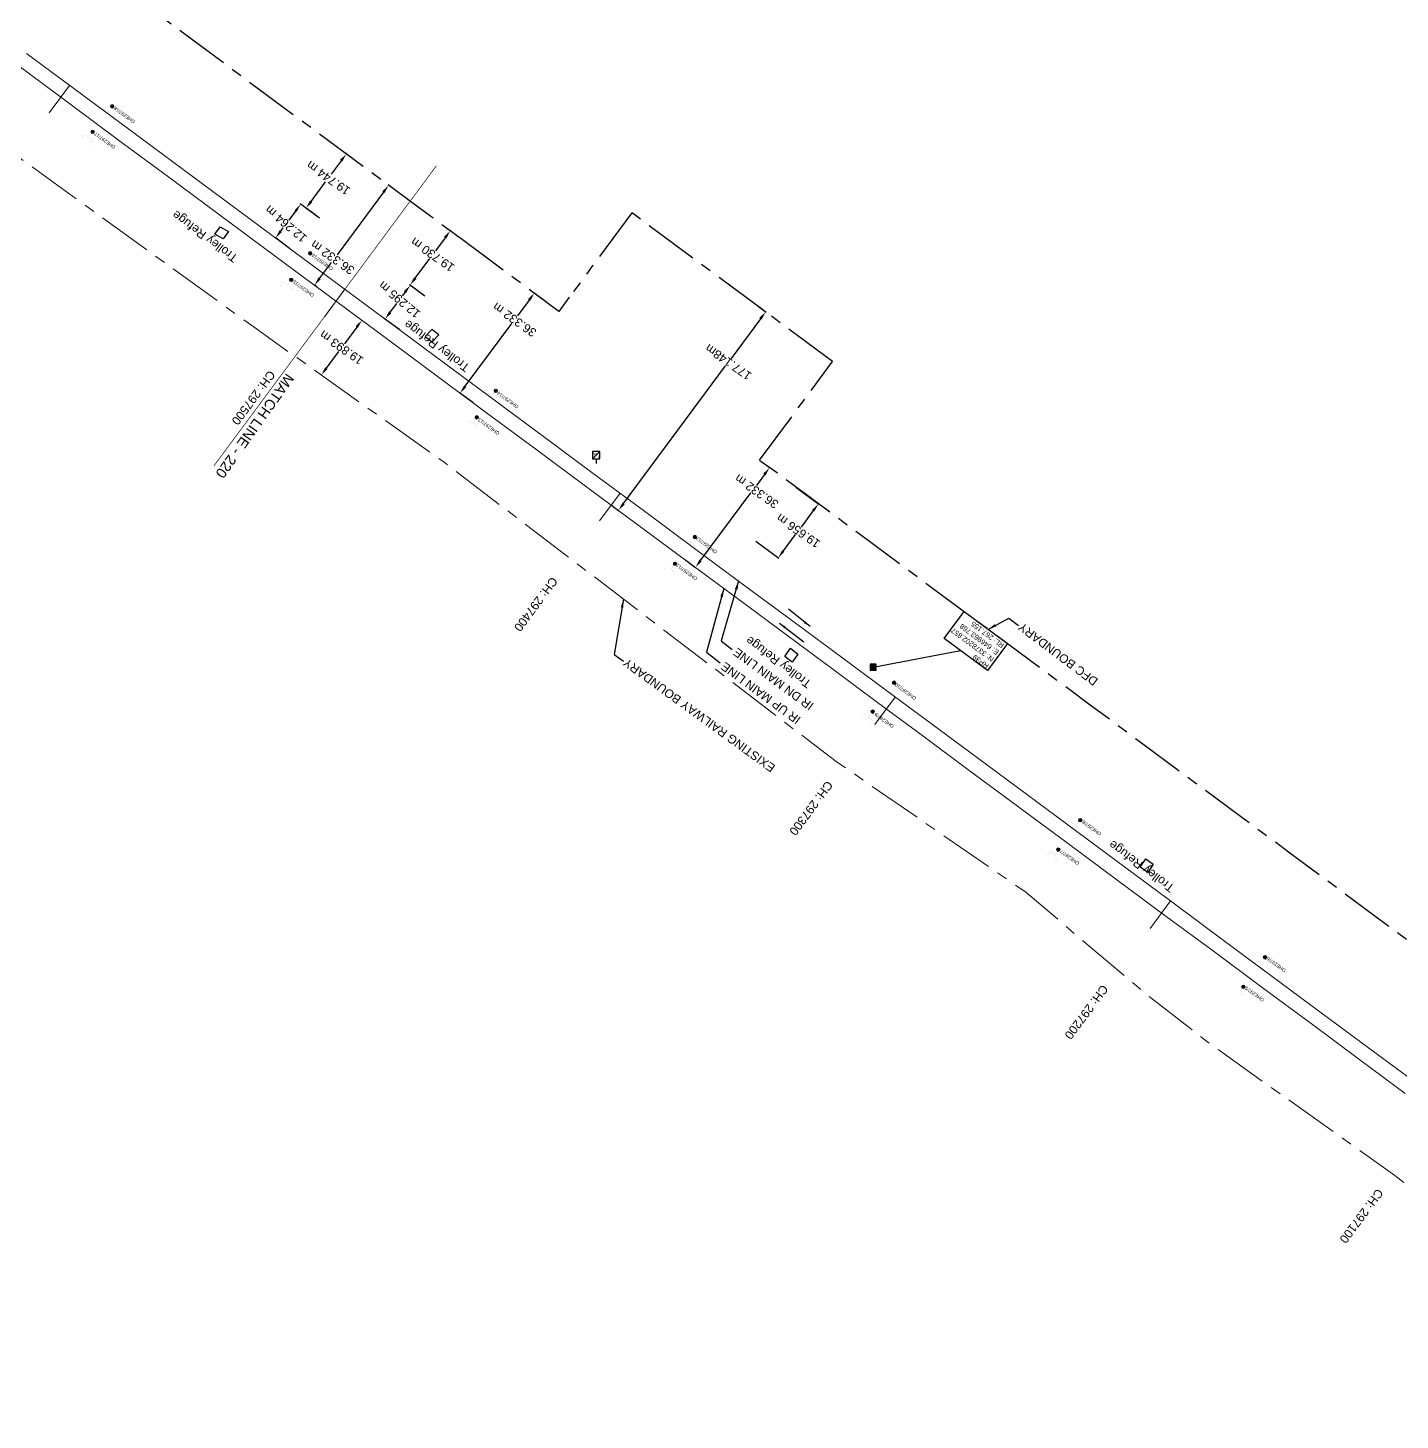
# Model space of a CAD drawing. Header units: metres. Extents: x 646303 to 662875, y 3366650 to 3378730.
# Drawn here: x 646717 to 647117.6, y 3377983 to 3378389.5 of the extents above; entities that cross this region are included whole.
import ezdxf
from ezdxf.enums import TextEntityAlignment as Align

# ---------------------------------------------------------------- set-up
doc = ezdxf.new("R2010")
doc.units = ezdxf.units.M
doc.header["$MEASUREMENT"] = 0
doc.header["$PDMODE"] = 3
doc.header["$PDSIZE"] = 0.5
doc.linetypes.add('CENTER', pattern=[50.8, 31.75, -6.35, 6.35, -6.35])
doc.linetypes.add('PHANTOM2', pattern=[1.25, 0.625, -0.125, 0.125, -0.125, 0.125, -0.125])
for name, color, linetype in [('Bench_Mark', 7, 'Continuous'), ('DFCC Boundary', 6, 'CENTER'), ('Dimension', 10, 'Continuous'), ('MATCH LINE', 7, 'Continuous'), ('Sign Board', 251, 'Continuous'), ('STYLEREMARK', 251, 'Continuous'), ('TOPO_TEXT', 251, 'Continuous'), ('TROLLEY_STAND', 7, 'Continuous')]:
    doc.layers.add(name, color=color, linetype=linetype)
for name, color, linetype, lineweight in [('BOUNDARY DIMENTION', 10, 'Continuous', 0), ('Existing Chainage', 7, 'Continuous', 0), ('Existing IR Track', 143, 'Continuous', 0), ('Existing Railway Boundary', 7, 'CENTER', 0), ('flow direction', 7, 'Continuous', 0), ('OHE MAST', 8, 'Continuous', 0), ('OHE MAST TEXT', 8, 'Continuous', 0)]:
    doc.layers.add(name, color=color, linetype=linetype, lineweight=lineweight)
doc.styles.add('CUT-FILL', font='cut-fill.shx', dxfattribs={"height": 2})
doc.styles.get("Standard").update_dxf_attribs({"font": 'arial.ttf'})
doc.styles.add('Style-Arial', font='arial.ttf')
doc.dimstyles.new('DIM', dxfattribs={"dimtxt": 2.5, "dimasz": 2.5, "dimexe": 0.18, "dimexo": 0.0625, "dimgap": 0.09, "dimtad": 0, "dimtih": 1, "dimtoh": 1, "dimdec": 3, "dimzin": 0, "dimdsep": 46, "dimtxsty": 'Standard', "dimcen": 0.09, "dimadec": 0, "dimazin": 0, "dimtfac": 1, "dimtdec": 3, "dimtofl": 0, "dimtmove": 0, "dimatfit": 3, "dimfxl": 1, "dimtolj": 1, "dimtzin": 0, "dimarcsym": 0})
doc.dimstyles.new('ISO-25', dxfattribs={"dimtxt": 2.5, "dimasz": 2.5, "dimexe": 1.25, "dimexo": 0.625, "dimtad": 1, "dimtxsty": 'Standard', "dimcen": 2.5, "dimadec": 0, "dimazin": 0, "dimtfac": 1, "dimtmove": 0, "dimatfit": 3, "dimfxl": 1, "dimarcsym": 0})

# ---------------------------------------------------------------- blocks, each defined once
blk = doc.blocks.new('WL')
for p, q in [((1.07, 3.42), (-1.06, 3.42)), ((-1.06, 3.42), (-1.06, 1.29)), ((-1.06, 1.29), (1.07, 1.29)), ((0, 1.29), (0, 0)), ((1.07, 1.29), (1.07, 3.42))]:
    blk.add_line(p, q)
blk.add_lwpolyline([(-1.06, 1.29), (1.07, 3.42)])
at = {"style": 'CUT-FILL'}
for s, p in [('W', (-0.84, 2.35)), ('L', (0.43, 1.56))]:
    blk.add_text(s, height=0.739, dxfattribs=at).set_placement(p)
blk = doc.blocks.new('OHE MAST')
h = blk.add_hatch(color=256)
edge = h.paths.add_edge_path()
edge.add_arc((0, 0), 0.514, 0, 360)
at = {"const_width": 0.01, "flags": 128}
for points in [[(1.5, 3.5), (1.5, 2), (-1.5, 2), (-1.5, 3.5)], [(0, 2), (0, 0)]]:
    blk.add_lwpolyline(points, dxfattribs=at)
blk.add_circle((0, 0), 0.514)
blk = doc.blocks.new('*D1648')
at = {"layer": 'Defpoints', "color": 0, "transparency": 16777216}
for p in [(646832.91, 3378311.13), (646821.26, 3378304.45), (646825.59, 3378301.25)]:
    blk.add_point(p, dxfattribs=at)
at = {"layer": 'Dimension', "color": 0, "lineweight": -2, "transparency": 16777216}
for p, q in [((646832.86, 3378311.16), (646828.44, 3378314.44)), ((646822.75, 3378306.46), (646824.66, 3378309.04)), ((646827.1, 3378312.32), (646826.29, 3378311.24)), ((646825.54, 3378301.29), (646821.12, 3378304.56))]:
    blk.add_line(p, q, dxfattribs=at)
at = {"layer": 'Dimension', "color": 0, "transparency": 16777216}
for points in [[(646826.76, 3378312.57), (646827.43, 3378312.07), (646828.58, 3378314.33)], [(646822.42, 3378306.71), (646823.09, 3378306.21), (646821.26, 3378304.45)]]:
    blk.add_solid(points, dxfattribs=at)
at = {"layer": 'Dimension', "color": 0, "lineweight": 0, "transparency": 16777216, "insert": (646825.48, 3378310.14), "char_height": 2.5, "attachment_point": 5, "rotation": 140}
blk.add_mtext('\\A1;12.295 m', dxfattribs=at)
blk = doc.blocks.new('*D1649')
at = {"layer": 'Defpoints', "color": 0, "transparency": 16777216}
for p in [(646800.76, 3378334.92), (646789.31, 3378328.14), (646793.45, 3378325.07)]:
    blk.add_point(p, dxfattribs=at)
at = {"layer": 'Dimension', "color": 0, "lineweight": -2, "transparency": 16777216}
for p, q in [((646800.71, 3378334.96), (646796.47, 3378338.1)), ((646795.12, 3378335.99), (646793.16, 3378333.34)), ((646790.8, 3378330.15), (646791.53, 3378331.14)), ((646793.4, 3378325.11), (646789.17, 3378328.25))]:
    blk.add_line(p, q, dxfattribs=at)
at = {"layer": 'Dimension', "color": 0, "transparency": 16777216}
for points in [[(646794.79, 3378336.23), (646795.46, 3378335.74), (646796.61, 3378337.99)], [(646790.46, 3378330.4), (646791.13, 3378329.9), (646789.31, 3378328.14)]]:
    blk.add_solid(points, dxfattribs=at)
at = {"layer": 'Dimension', "color": 0, "lineweight": 0, "transparency": 16777216, "insert": (646792.34, 3378332.24), "char_height": 2.5, "attachment_point": 5, "rotation": 140}
blk.add_mtext('\\A1;12.264 m', dxfattribs=at)
blk = doc.blocks.new('*D1464')
at = {"layer": 'Defpoints', "color": 0, "linetype": 'Continuous', "ltscale": 0.5, "transparency": 16777216}
for p in [(646822.29, 3378343.55), (646822.96, 3378343.05), (646801.34, 3378313.85)]:
    blk.add_point(p, dxfattribs=at)
at = {"layer": 'Defpoints', "color": 0, "linetype": 'ByBlock', "ltscale": 0.5, "transparency": 16777216}
for p in [(654002.9, 3372980.5), (653985.18, 3372960.98), (653986.45, 3372959.97)]:
    blk.add_point(p, dxfattribs=at)
at = {"layer": 'DFCC Boundary', "color": 0, "linetype": 'Continuous', "lineweight": -2, "ltscale": 0.5, "transparency": 16777216}
for p, q in [((646820.8, 3378341.54), (646807.23, 3378323.22)), ((646822.91, 3378343.08), (646822.15, 3378343.65)), ((646802.15, 3378316.36), (646805.6, 3378321.02)), ((646801.29, 3378313.89), (646800.52, 3378314.46))]:
    blk.add_line(p, q, dxfattribs=at)
at = {"layer": 'DFCC Boundary', "color": 0, "linetype": 'Continuous', "ltscale": 0.5, "transparency": 16777216}
for points in [[(646820.47, 3378341.78), (646821.14, 3378341.29), (646822.29, 3378343.55)], [(646801.82, 3378316.61), (646802.49, 3378316.11), (646800.66, 3378314.35)]]:
    blk.add_solid(points, dxfattribs=at)
at = {"layer": 'Existing Railway Boundary', "color": 0, "linetype": 'ByBlock', "lineweight": -2, "ltscale": 0.5, "transparency": 16777216}
for p, q in [((654000.07, 3372979.56), (653990.41, 3372967.51)), ((654002.85, 3372980.54), (654001.49, 3372981.63)), ((653986.74, 3372962.93), (653988.7, 3372965.37)), ((653986.4, 3372960), (653985.04, 3372961.09))]:
    blk.add_line(p, q, dxfattribs=at)
at = {"layer": 'Existing Railway Boundary', "color": 0, "linetype": 'ByBlock', "ltscale": 0.5, "transparency": 16777216}
for points in [[(653999.74, 3372979.82), (654000.39, 3372979.3), (654001.63, 3372981.51)], [(653986.42, 3372963.19), (653987.07, 3372962.67), (653985.18, 3372960.98)]]:
    blk.add_solid(points, dxfattribs=at)
at = {"layer": 'DFCC Boundary', "color": 0, "linetype": 'Continuous', "ltscale": 0.5, "transparency": 16777216, "insert": (646805.93, 3378322.46), "char_height": 2.5, "attachment_point": 5, "rotation": 145}
blk.add_mtext('\\A1;36.332 m', dxfattribs=at)
at = {"layer": 'Existing Railway Boundary', "color": 0, "linetype": 'ByBlock', "ltscale": 0.5, "transparency": 16777216, "insert": (653989.55, 3372966.44), "char_height": 2.5, "attachment_point": 5, "rotation": 145}
blk.add_mtext('\\A1;26.310 m', dxfattribs=at)
blk = doc.blocks.new('*D1465')
at = {"layer": 'Defpoints', "color": 0, "linetype": 'Continuous', "ltscale": 0.5, "transparency": 16777216}
for p in [(646559.11, 3378538.64), (646562.41, 3378536.19), (646540.78, 3378507)]:
    blk.add_point(p, dxfattribs=at)
at = {"layer": 'Defpoints', "color": 0, "linetype": 'ByBlock', "ltscale": 0.5, "transparency": 16777216}
for p in [(653699.7, 3373214.41), (653683.39, 3373195.06), (653684.37, 3373194.32)]:
    blk.add_point(p, dxfattribs=at)
at = {"layer": 'DFCC Boundary', "color": 0, "linetype": 'Continuous', "lineweight": -2, "ltscale": 0.5, "transparency": 16777216}
for p, q in [((646557.62, 3378536.63), (646556.71, 3378535.41)), ((646562.36, 3378536.23), (646558.96, 3378538.75)), ((646538.97, 3378511.46), (646555.08, 3378533.21)), ((646540.73, 3378507.04), (646537.33, 3378509.56))]:
    blk.add_line(p, q, dxfattribs=at)
at = {"layer": 'DFCC Boundary', "color": 0, "linetype": 'Continuous', "ltscale": 0.5, "transparency": 16777216}
for points in [[(646557.28, 3378536.88), (646557.95, 3378536.38), (646559.11, 3378538.64)], [(646538.63, 3378511.7), (646539.3, 3378511.21), (646537.48, 3378509.45)]]:
    blk.add_solid(points, dxfattribs=at)
at = {"layer": 'Existing Railway Boundary', "color": 0, "linetype": 'ByBlock', "lineweight": -2, "ltscale": 0.5, "transparency": 16777216}
for p, q in [((653699.65, 3373214.45), (653698.58, 3373215.26)), ((653697.21, 3373213.16), (653684.91, 3373197.05)), ((653684.32, 3373194.36), (653683.25, 3373195.17))]:
    blk.add_line(p, q, dxfattribs=at)
at = {"layer": 'Existing Railway Boundary', "color": 0, "linetype": 'ByBlock', "ltscale": 0.5, "transparency": 16777216}
for points in [[(653696.88, 3373213.42), (653697.54, 3373212.91), (653698.73, 3373215.15)], [(653684.58, 3373197.3), (653685.24, 3373196.8), (653683.39, 3373195.06)]]:
    blk.add_solid(points, dxfattribs=at)
at = {"layer": 'DFCC Boundary', "color": 0, "linetype": 'Continuous', "ltscale": 0.5, "transparency": 16777216, "insert": (646555.9, 3378534.31), "char_height": 2.5, "attachment_point": 5, "rotation": 145}
blk.add_mtext('\\A1;36.332 m', dxfattribs=at)
at = {"layer": 'Existing Railway Boundary', "color": 0, "linetype": 'ByBlock', "ltscale": 0.5, "transparency": 16777216, "insert": (653690.13, 3373208.45), "char_height": 2.5, "attachment_point": 5, "rotation": 145}
blk.add_mtext('\\A1;25.271 m', dxfattribs=at)
blk = doc.blocks.new('*D1484')
at = {"layer": 'Defpoints', "color": 0, "linetype": 'ByBlock', "ltscale": 0.5, "transparency": 16777216}
for p in [(646814.48, 3378304.12), (646814.48, 3378304.12), (646802.63, 3378288.14)]:
    blk.add_point(p, dxfattribs=at)
at = {"layer": 'Existing Railway Boundary', "color": 0, "linetype": 'ByBlock', "lineweight": -2, "ltscale": 0.5, "transparency": 16777216}
for p, q in [((646814.42, 3378304.16), (646814.33, 3378304.23)), ((646812.99, 3378302.11), (646809.37, 3378297.23)), ((646804.12, 3378290.14), (646807.74, 3378295.03)), ((646802.58, 3378288.17), (646802.49, 3378288.24))]:
    blk.add_line(p, q, dxfattribs=at)
at = {"layer": 'Existing Railway Boundary', "color": 0, "linetype": 'ByBlock', "ltscale": 0.5, "transparency": 16777216}
for points in [[(646812.65, 3378302.36), (646813.32, 3378301.86), (646814.48, 3378304.12)], [(646803.79, 3378290.39), (646804.46, 3378289.9), (646802.63, 3378288.14)]]:
    blk.add_solid(points, dxfattribs=at)
at = {"layer": 'Existing Railway Boundary', "color": 0, "linetype": 'ByBlock', "ltscale": 0.5, "transparency": 16777216, "insert": (646808.55, 3378296.13), "char_height": 2.5, "attachment_point": 5, "rotation": 145}
blk.add_mtext('\\A1;19.893 m', dxfattribs=at)
blk = doc.blocks.new('*D1864')
at = {"layer": 'BOUNDARY DIMENTION', "color": 0, "lineweight": -2, "transparency": 16777216}
for p, q in [((646842.93, 3378328.26), (646840.14, 3378330.32)), ((646838.79, 3378328.21), (646835.95, 3378324.37)), ((646830.03, 3378316.37), (646834.33, 3378322.18)), ((646831.18, 3378312.4), (646828.39, 3378314.47))]:
    blk.add_line(p, q, dxfattribs=at)
at = {"layer": 'BOUNDARY DIMENTION', "color": 0, "transparency": 16777216}
for points in [[(646838.46, 3378328.46), (646839.13, 3378327.96), (646840.28, 3378330.22)], [(646829.69, 3378316.62), (646830.36, 3378316.12), (646828.54, 3378314.36)]]:
    blk.add_solid(points, dxfattribs=at)
at = {"layer": 'Defpoints', "color": 0, "transparency": 16777216}
for p in [(646840.28, 3378330.22), (646842.98, 3378328.22), (646831.23, 3378312.37)]:
    blk.add_point(p, dxfattribs=at)
at = {"layer": 'BOUNDARY DIMENTION', "color": 0, "transparency": 16777216, "insert": (646835.14, 3378323.27), "char_height": 2.5, "attachment_point": 5, "rotation": 145}
blk.add_mtext('\\A1;19.730 m', dxfattribs=at)
blk = doc.blocks.new('*D1865')
at = {"layer": 'BOUNDARY DIMENTION', "color": 0, "lineweight": -2, "transparency": 16777216}
for p, q in [((646808.44, 3378350.69), (646805.53, 3378346.76)), ((646813.83, 3378349.81), (646809.79, 3378352.81)), ((646799.67, 3378338.84), (646803.91, 3378344.56)), ((646802.08, 3378333.94), (646798.03, 3378336.94))]:
    blk.add_line(p, q, dxfattribs=at)
at = {"layer": 'BOUNDARY DIMENTION', "color": 0, "transparency": 16777216}
for points in [[(646808.11, 3378350.94), (646808.78, 3378350.44), (646809.93, 3378352.7)], [(646799.33, 3378339.09), (646800, 3378338.59), (646798.18, 3378336.83)]]:
    blk.add_solid(points, dxfattribs=at)
at = {"layer": 'Defpoints', "color": 0, "transparency": 16777216}
for p in [(646809.93, 3378352.7), (646813.88, 3378349.77), (646802.13, 3378333.91)]:
    blk.add_point(p, dxfattribs=at)
at = {"layer": 'BOUNDARY DIMENTION', "color": 0, "transparency": 16777216, "insert": (646804.72, 3378345.66), "char_height": 2.5, "attachment_point": 5, "rotation": 145}
blk.add_mtext('\\A1;19.744 m', dxfattribs=at)
blk = doc.blocks.new('*D1851')
at = {"layer": 'Defpoints', "color": 0, "linetype": 'Continuous', "ltscale": 0.5, "transparency": 16777216}
for p in [(646930.66, 3378263.26), (646933.55, 3378261.12), (646909, 3378234.09)]:
    blk.add_point(p, dxfattribs=at)
at = {"layer": 'DFCC Boundary', "color": 0, "linetype": 'Continuous', "lineweight": -2, "ltscale": 0.5, "transparency": 16777216}
for p, q in [((646930.71, 3378263.22), (646933.69, 3378261.01)), ((646932.06, 3378259.11), (646929.67, 3378255.89)), ((646913.37, 3378233.96), (646928.04, 3378253.7)), ((646909.05, 3378234.06), (646912.02, 3378231.84))]:
    blk.add_line(p, q, dxfattribs=at)
at = {"layer": 'DFCC Boundary', "color": 0, "linetype": 'Continuous', "ltscale": 0.5, "transparency": 16777216}
for points in [[(646931.72, 3378259.36), (646932.39, 3378258.86), (646933.55, 3378261.12)], [(646913.04, 3378234.21), (646913.71, 3378233.71), (646911.88, 3378231.95)]]:
    blk.add_solid(points, dxfattribs=at)
at = {"layer": 'DFCC Boundary', "color": 0, "linetype": 'Continuous', "ltscale": 0.5, "transparency": 16777216, "insert": (646929.75, 3378254.17), "char_height": 2.5, "attachment_point": 5, "rotation": 145}
blk.add_mtext('\\A1;36.332 m', dxfattribs=at)
blk = doc.blocks.new('*D1817')
at = {"layer": 'Defpoints', "color": 0, "linetype": 'Continuous', "ltscale": 0.5, "transparency": 16777216}
for p in [(646930.24, 3378308.14), (646932.36, 3378306.57), (646887.3, 3378250.17)]:
    blk.add_point(p, dxfattribs=at)
at = {"layer": 'DFCC Boundary', "color": 0, "linetype": 'Continuous', "lineweight": -2, "ltscale": 0.5, "transparency": 16777216}
for p, q in [((646930.87, 3378304.56), (646922.31, 3378293)), ((646930.29, 3378308.1), (646932.5, 3378306.46)), ((646890.9, 3378250.61), (646920.68, 3378290.8)), ((646887.35, 3378250.13), (646889.56, 3378248.49))]:
    blk.add_line(p, q, dxfattribs=at)
at = {"layer": 'DFCC Boundary', "color": 0, "linetype": 'Continuous', "ltscale": 0.5, "transparency": 16777216}
for points in [[(646930.53, 3378304.81), (646931.2, 3378304.31), (646932.36, 3378306.57)], [(646890.57, 3378250.86), (646891.24, 3378250.36), (646889.41, 3378248.6)]]:
    blk.add_solid(points, dxfattribs=at)
at = {"layer": 'DFCC Boundary', "color": 0, "linetype": 'Continuous', "ltscale": 0.5, "transparency": 16777216, "insert": (646921.49, 3378291.9), "char_height": 2.5, "attachment_point": 5, "rotation": 145}
blk.add_mtext('\\A1;177.148m', dxfattribs=at)
blk = doc.blocks.new('*D1802')
at = {"layer": 'BOUNDARY DIMENTION', "color": 0, "lineweight": -2, "transparency": 16777216}
for p, q in [((646941.24, 3378255.4), (646947.93, 3378250.43)), ((646946.29, 3378248.53), (646942.74, 3378243.75)), ((646929.52, 3378239.62), (646936.21, 3378234.65)), ((646937.55, 3378236.77), (646941.11, 3378241.55))]:
    blk.add_line(p, q, dxfattribs=at)
at = {"layer": 'BOUNDARY DIMENTION', "color": 0, "transparency": 16777216}
for points in [[(646945.96, 3378248.78), (646946.63, 3378248.28), (646947.79, 3378250.54)], [(646937.22, 3378237.01), (646937.89, 3378236.52), (646936.06, 3378234.76)]]:
    blk.add_solid(points, dxfattribs=at)
at = {"layer": 'Defpoints', "color": 0, "transparency": 16777216}
for p in [(646941.19, 3378255.44), (646947.79, 3378250.54), (646929.47, 3378239.66)]:
    blk.add_point(p, dxfattribs=at)
at = {"layer": 'BOUNDARY DIMENTION', "color": 0, "transparency": 16777216, "insert": (646941.92, 3378242.65), "char_height": 2.5, "attachment_point": 5, "rotation": 145}
blk.add_mtext('\\A1;19.656 m', dxfattribs=at)
blk = doc.blocks.new('*D1803')
at = {"layer": 'Defpoints', "color": 0, "linetype": 'Continuous', "ltscale": 0.5, "transparency": 16777216}
for p in [(646868.57, 3378309.24), (646843.17, 3378282.84), (646846.93, 3378280.06)]:
    blk.add_point(p, dxfattribs=at)
at = {"layer": 'DFCC Boundary', "color": 0, "linetype": 'Continuous', "lineweight": -2, "ltscale": 0.5, "transparency": 16777216}
for p, q in [((646863.33, 3378310.02), (646859.88, 3378305.37)), ((646868.52, 3378309.28), (646864.67, 3378312.13)), ((646844.66, 3378284.85), (646858.25, 3378303.18)), ((646846.88, 3378280.09), (646843.03, 3378282.95))]:
    blk.add_line(p, q, dxfattribs=at)
at = {"layer": 'DFCC Boundary', "color": 0, "linetype": 'Continuous', "ltscale": 0.5, "transparency": 16777216}
for points in [[(646862.99, 3378310.27), (646863.66, 3378309.77), (646864.82, 3378312.03)], [(646844.33, 3378285.1), (646845, 3378284.6), (646843.17, 3378282.84)]]:
    blk.add_solid(points, dxfattribs=at)
at = {"layer": 'DFCC Boundary', "color": 0, "linetype": 'Continuous', "ltscale": 0.5, "transparency": 16777216, "insert": (646859.07, 3378304.28), "char_height": 2.5, "attachment_point": 5, "rotation": 145}
blk.add_mtext('\\A1;36.332 m', dxfattribs=at)
blk = doc.blocks.new('*D1828')
at = {"layer": 'Defpoints', "color": 0, "linetype": 'Continuous', "ltscale": 0.5, "transparency": 16777216}
for p in [(646822.29, 3378343.55), (646822.96, 3378343.05), (646801.34, 3378313.85)]:
    blk.add_point(p, dxfattribs=at)
at = {"layer": 'DFCC Boundary', "color": 0, "linetype": 'Continuous', "lineweight": -2, "ltscale": 0.5, "transparency": 16777216}
for p, q in [((646820.8, 3378341.54), (646807.23, 3378323.22)), ((646822.91, 3378343.08), (646822.15, 3378343.65)), ((646802.15, 3378316.36), (646805.6, 3378321.02)), ((646801.29, 3378313.89), (646800.52, 3378314.46))]:
    blk.add_line(p, q, dxfattribs=at)
at = {"layer": 'DFCC Boundary', "color": 0, "linetype": 'Continuous', "ltscale": 0.5, "transparency": 16777216}
for points in [[(646820.47, 3378341.78), (646821.14, 3378341.29), (646822.29, 3378343.55)], [(646801.82, 3378316.61), (646802.49, 3378316.11), (646800.66, 3378314.35)]]:
    blk.add_solid(points, dxfattribs=at)
at = {"layer": 'DFCC Boundary', "color": 0, "linetype": 'Continuous', "ltscale": 0.5, "transparency": 16777216, "insert": (646805.93, 3378322.46), "char_height": 2.5, "attachment_point": 5, "rotation": 145}
blk.add_mtext('\\A1;36.332 m', dxfattribs=at)
blk = doc.blocks.new('BM')
blk.add_hatch(color=256).paths.add_polyline_path([(-0.88, 0.88), (-0.88, -0.88), (0.88, -0.88), (0.88, 0.88)])
for p, q in [((0.88, 0.88), (-0.88, 0.88)), ((-0.88, 0.88), (-0.88, -0.88)), ((0.88, -0.88), (0.88, 0.88)), ((-0.88, -0.88), (0.88, -0.88))]:
    blk.add_line(p, q)

msp = doc.modelspace()

# ---------------------------------------------------------------- linework, layer by layer
at = {"layer": 'DFCC Boundary', "ltscale": 0.5, "flags": 128}
for points in [[(646875.0411, 3378310.8453), (646871.9768, 3378306.7154), (646857.6906, 3378317.3097), (646842.4987, 3378328.5757), (646829.4744, 3378338.2236), (646816.447, 3378347.8736), (646797.8966, 3378361.6071), (646779.3579, 3378375.3319), (646765.0848, 3378385.9165), (646750.8259, 3378396.4907), (646735.6386, 3378407.7528), (646720.4337, 3378419.0279), (646705.3956, 3378430.1759), (646690.3891, 3378441.3004), (646677.5588, 3378450.8237), (646664.7425, 3378460.3366), (646650.3835, 3378470.9768), (646636.0449, 3378481.6019), (646621.0765, 3378492.7216), (646606.0338, 3378503.8964), (646591.9859, 3378514.2924), (646577.9723, 3378524.663), (646563.4167, 3378535.4471), (646540.1992, 3378552.6504), (646534.0848, 3378557.1787), (646519.3577, 3378568.0855), (646501.5255, 3378581.3187), (646490.5078, 3378589.4949), (646474.8972, 3378601.0544), (646466.138, 3378607.5344), (646427.4315, 3378637.1201)], [(646893.3147, 3378335.473), (646876.296, 3378312.5365)], [(646951.9475, 3378292.0562), (646937.2728, 3378302.9274), (646922.2372, 3378314.066), (646908.1177, 3378324.5159), (646894.2517, 3378334.7782), (646893.3147, 3378335.473)], [(655695.597, 3371812.1897), (655640.8822, 3371912.823), (655580.0449, 3371996.7158), (655509.7792, 3372062.0857), (655426.9534, 3372113.9756), (655342.6069, 3372167.9462), (655257.8854, 3372221.2222), (655173.2688, 3372275.363), (655087.3459, 3372327.2788), (655002.8598, 3372380.6107), (654914.5097, 3372429.9473), (654741.1355, 3372529.4419), (654650.033, 3372576.4159), (654568.6995, 3372626.155), (654571.9877, 3372630.6369), (654391.4686, 3372756.327), (654377.1337, 3372736.8494), (654004.4289, 3373016.6995), (654007.7887, 3373020.6424), (653690.5739, 3373253.6486), (653690.5425, 3373253.6059), (653433.8132, 3373453.1485), (653440.7668, 3373462.5592), (653208.8394, 3373636.5534), (653216.1698, 3373646.5105), (653142.1983, 3373700.8896), (653053.6963, 3373771.1122), (652994.4341, 3373810.5255), (652929.3691, 3373859.5713), (652860.9168, 3373902.1103), (652749.6028, 3373984.4705), (652631.2396, 3374070.7175), (652636.2281, 3374078.1704), (652537.912, 3374145.7283), (652392.904, 3374241.2711), (652388.7719, 3374235.6812), (652308.569, 3374304.8076), (652315.9256, 3374314.7669), (652103.9815, 3374448.7876), (652083.1937, 3374464.1943), (652072.7494, 3374471.9329), (652052.3219, 3374487.0684), (652038.1897, 3374497.5387), (652024.0173, 3374508.0388), (652009.8347, 3374518.5254), (651995.6683, 3374529), (651981.7515, 3374539.2836), (651967.8828, 3374549.5317), (651954.6903, 3374559.2866), (651941.4997, 3374569.04), (651923.9377, 3374582.0168), (651906.3215, 3374595.0337), (651892.0868, 3374605.5547), (651877.7985, 3374616.1153), (651861.6288, 3374628.0564), (651845.5071, 3374639.9619), (651829.5757, 3374651.7544), (651824.7911, 3374655.296), (651813.6747, 3374663.5244), (651797.4592, 3374675.4968), (651792.6217, 3374679.0685), (651809.3453, 3374701.6999), (651798.0335, 3374710.0518), (651782.3495, 3374721.6444), (651766.6655, 3374733.2369), (651750.5163, 3374745.1875), (651734.3118, 3374757.179), (651717.3274, 3374769.6994), (651700.4625, 3374782.1317), (651684.6001, 3374793.8578), (651668.5938, 3374805.6902), (651652.6806, 3374817.4203), (651636.8173, 3374829.1137), (651620.9269, 3374840.8662), (651604.9647, 3374852.6718), (651588.7459, 3374864.6312), (651572.5882, 3374876.5455), (651556.6943, 3374888.2868), (651540.8409, 3374899.9983), (651524.5553, 3374912.0488), (651508.2568, 3374924.109), (651492.7938, 3374935.5157), (651477.3997, 3374946.8715), (651461.3291, 3374958.7436), (651445.2311, 3374970.6359), (651429.3555, 3374982.3615), (651413.4375, 3374994.1184), (651396.6322, 3375006.522), (651379.7761, 3375018.963), (651363.6644, 3375030.8565), (651352.7728, 3375038.8965), (651331.6522, 3375054.4784), (651315.7738, 3375066.1947), (651299.7306, 3375078.0412), (651283.6239, 3375089.9346), (651273.9044, 3375097.1057), (651264.2377, 3375104.2378), (651243.4187, 3375119.6324), (651222.5077, 3375135.095), (651201.5462, 3375150.5784), (651180.4926, 3375166.1298), (651161.7365, 3375179.9701), (651143.0969, 3375193.7244), (651126.6442, 3375205.9373), (651110.0563, 3375218.2505), (651088.7204, 3375233.9244), (651067.5473, 3375249.4788), (651049.4448, 3375262.8672), (651031.0656, 3375276.4601), (651013.3004, 3375289.5618), (650995.6557, 3375302.5748), (650975.556, 3375317.4171), (650955.4878, 3375332.2363), (650948.8014, 3375337.1771), (650951.4372, 3375340.7501), (650937.0874, 3375351.3535), (650916.0918, 3375366.8677), (650897.9224, 3375380.2929), (650879.805, 3375393.6796), (650866.8386, 3375403.2309), (650853.9116, 3375412.7532), (650835.5886, 3375426.289), (650817.2946, 3375439.8035), (650797.968, 3375454.1206), (650778.7222, 3375468.3781), (650760.7655, 3375481.6337), (650742.8011, 3375494.8949), (650723.0807, 3375509.4255), (650703.3693, 3375523.9495), (650688.6613, 3375534.8372), (650673.8463, 3375545.804), (650653.7938, 3375560.6295), (650633.6894, 3375575.4932), (650612.6421, 3375591.0542), (650592.0153, 3375606.3042), (650570.0328, 3375622.5591), (650548.5001, 3375638.4814), (650530.5234, 3375651.793), (650512.3606, 3375665.2423), (650494.7465, 3375678.2665), (650476.9008, 3375691.462), (650459.2976, 3375704.4721), (650441.3132, 3375717.7633), (650427.1261, 3375728.1319), (650413.8099, 3375737.864), (650402.677, 3375746.2697), (650389.8486, 3375755.6668), (650377.7322, 3375764.5425), (650360.7275, 3375777.1141), (650343.7744, 3375789.6482), (650325.0342, 3375803.5254), (650306.3109, 3375817.39), (650287.6225, 3375831.2124), (650268.717, 3375845.1957), (650250.337, 3375858.8009), (650231.8256, 3375872.5033), (650215.4559, 3375884.6355), (650199.261, 3375896.6381), (650189.9351, 3375903.5429), (650184.6476, 3375907.4517), (650170.3331, 3375918.0338), (650153.2211, 3375930.7288), (650135.9365, 3375943.5518), (650119.2313, 3375955.9159), (650102.3769, 3375968.3905), (650085.2738, 3375981.0461), (650068.2078, 3375993.6742), (650052.7787, 3376005.1011), (650037.4384, 3376016.4621), (650022.1728, 3376027.766), (650006.9632, 3376039.0283), (649974.7512, 3376062.8762), (649961.4537, 3376072.7117), (649948.2091, 3376082.508), (649944.476, 3376085.2722), (649918.728, 3376050.5341), (649909.4316, 3376057.4177), (649896.4092, 3376067.0604), (649893.7832, 3376069.0128), (649891.1645, 3376070.9437), (649888.4639, 3376072.9569), (649875.744, 3376082.3694), (649867.5551, 3376088.4016), (649853.4118, 3376098.8745), (649839.2513, 3376109.3603), (649829.0749, 3376116.9005), (649827.2194, 3376118.2675), (649818.0867, 3376125.0366), (649808.8566, 3376131.8779), (649793.2502, 3376143.4201), (649777.6288, 3376154.9733), (649763.6321, 3376165.3144), (649749.5741, 3376175.7007), (649733.9228, 3376187.2754), (649718.3343, 3376198.8036), (649705.3241, 3376208.4391), (649692.3703, 3376218.0327), (649678.0208, 3376228.6769), (649663.5747, 3376239.3366), (649646.4625, 3376252.0623), (649634.6272, 3376260.744), (649624.9192, 3376267.9946), (649615.0208, 3376275.3876), (649599.9831, 3376286.4834), (649588.9857, 3376294.598), (649590.032, 3376296.0132), (649586.1685, 3376298.8639), (649569.3593, 3376311.3207), (649552.641, 3376323.7102), (649537.2353, 3376335.0739), (649521.9792, 3376346.327), (649506.2408, 3376358.0035), (649490.3575, 3376369.7875), (649475.7578, 3376380.5673), (649461.1933, 3376391.3211), (649445.4753, 3376402.9572), (649429.8494, 3376414.5253), (649414.4906, 3376425.9209), (649378.3483, 3376452.6365), (649368.4603, 3376459.9984), (649352.6509, 3376471.6682), (649336.6992, 3376483.4434), (649322.3941, 3376494.1037), (649307.6557, 3376505.0862), (649290.8736, 3376517.4208), (649273.972, 3376529.8435), (649258.1992, 3376541.4854), (649242.2966, 3376553.2232), (649226.5432, 3376564.8634), (649210.8826, 3376576.435), (649195.2207, 3376588.0769), (649179.5326, 3376599.7383), (649164.9134, 3376610.5118), (649150.5177, 3376621.1205), (649135.415, 3376632.3287), (649120.2337, 3376643.5954), (649107.8929, 3376652.6743), (649095.5927, 3376661.7234), (649079.5687, 3376673.5769), (649063.4846, 3376685.4748), (649046.5651, 3376697.9756), (649029.6506, 3376710.4727), (649013.3465, 3376722.5351), (648996.9805, 3376734.6431), (648980.3936, 3376746.8979), (648963.6626, 3376759.259), (648946.7453, 3376771.7643), (648929.6945, 3376784.3682), (648913.5118, 3376796.3614), (648897.2206, 3376808.435), (648876.2496, 3376823.9678), (648855.1325, 3376839.6089), (648839.3985, 3376851.2044), (648823.6596, 3376862.8037), (648806.187, 3376875.7235), (648788.7814, 3376888.5937), (648772.4766, 3376900.6763), (648756.1277, 3376912.7915), (648748.6058, 3376918.3049), (648733.321, 3376929.6306), (648718.1841, 3376940.8501), (648694.1574, 3376958.9078), (648686.9154, 3376964.1595), (648685.9321, 3376964.8321), (648667.95, 3376978.2197), (648649.3198, 3376992.1471), (648633.5557, 3377003.8368), (648617.684, 3377015.6038), (648613.3865, 3377018.7718), (648613.1308, 3377018.4261), (648605.39, 3377024.1325), (648593.439, 3377032.9404), (648576.5994, 3377045.3816), (648559.8787, 3377057.7351), (648542.9247, 3377070.3132), (648525.9483, 3377082.908), (648511.3109, 3377093.7409), (648496.5572, 3377104.6599), (648477.562, 3377118.7172), (648458.5464, 3377132.7896), (648451.3349, 3377138.2101), (648435.5918, 3377149.862), (648422.1096, 3377159.9046), (648408.3664, 3377170.0637), (648394.6863, 3377180.1761), (648381.6588, 3377189.818), (648368.6059, 3377199.4787), (648354.1188, 3377210.196), (648339.6473, 3377220.9017), (648325.8166, 3377231.1386), (648311.9735, 3377241.3853), (648297.2469, 3377252.2824), (648283.6168, 3377262.3688), (648282.6002, 3377260.9951), (648281.5015, 3377261.8082), (648268.446, 3377271.4578), (648255.3849, 3377281.1115), (648243.3023, 3377290.0413), (648231.5826, 3377298.7116), (648230.1246, 3377299.843), (648216.137, 3377310.1827), (648202.3989, 3377320.3379), (648187.9045, 3377331.0225), (648173.4524, 3377341.7035), (648159.964, 3377351.7009), (648146.3755, 3377361.7726), (648132.3698, 3377372.1252), (648118.3132, 3377382.5155), (648104.5683, 3377392.6752), (648090.8453, 3377402.8186), (648079.0331, 3377411.5788), (648067.1746, 3377420.3734), (648052.1864, 3377431.461), (648037.1291, 3377442.5999), (648023.4384, 3377452.7367), (648009.6421, 3377462.9518), (647998.5681, 3377471.1475), (647977.6651, 3377486.6371), (647970.8013, 3377491.7424), (647954.3046, 3377504.0127), (647940.5645, 3377514.1537), (647927.1436, 3377524.0583), (647912.5029, 3377534.9198), (647897.7662, 3377545.8524), (647883.3488, 3377556.5286), (647868.9785, 3377567.1699), (647855.3948, 3377577.2425), (647841.7032, 3377587.3948), (647828.8284, 3377596.8277), (647815.9828, 3377606.2395), (647798.869, 3377618.9232), (647787.996, 3377626.9816), (647769.1212, 3377640.9619), (647756.6675, 3377650.183), (647742.624, 3377660.5991), (647728.5049, 3377671.0713), (647713.635, 3377682.0926), (647698.699, 3377693.1628), (647681.9918, 3377705.517), (647665.4025, 3377717.7839), (647652.0515, 3377727.6811), (647638.8028, 3377737.5025), (647625.2604, 3377747.546), (647611.724, 3377757.585), (647601.846, 3377764.9047), (647586.5632, 3377776.2354), (647574.9107, 3377784.8659), (647552.1318, 3377801.7377), (647544.5766, 3377807.3492), (647531.2096, 3377817.2774), (647518.7824, 3377826.4783), (647506.3678, 3377835.6698), (647493.0662, 3377845.5438), (647479.7149, 3377855.4547), (647466.3541, 3377865.3556), (647452.9886, 3377875.26), (647440.1702, 3377884.755), (647427.3392, 3377894.2595), (647421.9004, 3377898.2902), (647422.4016, 3377898.9655), (647413.1507, 3377905.8213), (647398.5546, 3377916.6386), (647385.2867, 3377926.4568), (647372.1159, 3377936.2032), (647357.4127, 3377947.1112), (647351.2811, 3377951.6601), (647330.0092, 3377967.4105), (647317.4471, 3377976.6964), (647304.414, 3377986.3606), (647291.335, 3377996.0589), (647278.7541, 3378005.3917), (647266.0777, 3378014.7954), (647252.9457, 3378024.4462), (647239.9839, 3378033.9719), (647225.7512, 3378044.5255), (647211.5179, 3378055.0796), (647196.511, 3378066.208), (647181.4966, 3378077.3419), (647167.7872, 3378087.5064), (647154.0498, 3378097.6917), (647140.7668, 3378107.5414), (647127.4862, 3378117.3893), (647113.2521, 3378127.9375), (647099.0375, 3378138.4713), (647085.0268, 3378148.8592), (647070.9977, 3378159.2608), (647056.5444, 3378169.9697), (647042.0873, 3378180.6814), (647027.5624, 3378191.4464), (647013.0728, 3378202.1851), (646999.864, 3378211.9684), (646986.6741, 3378221.7376), (646973.6148, 3378231.4185), (646960.4875, 3378241.1499), (646945.7953, 3378252.0414), (646931.0256, 3378262.9902), (646930.6274, 3378263.2852), (646951.9475, 3378292.0562)]]:
    msp.add_lwpolyline(points, dxfattribs=at)
at = {"layer": 'Existing Chainage', "color": 0, "linetype": 'Continuous', "lineweight": 13, "flags": 128}
for points in [[(646723.205, 3378364.6543), (646729.1634, 3378372.6853)], [(646803.5629, 3378305.129), (646809.5187, 3378313.162)], [(646883.9078, 3378245.5979), (646889.8665, 3378253.6286)], [(646964.2669, 3378186.0692), (646970.2206, 3378194.1037)], [(647044.626, 3378126.5433), (647050.576, 3378134.5805)]]:
    msp.add_lwpolyline(points, dxfattribs=at)
at = {"layer": 'Existing IR Track', "flags": 128}
for points in [[(646716.5698, 3378382.0288), (646732.6167, 3378370.1232), (646746.022, 3378360.2021), (646759.6489, 3378350.1171), (646778.8624, 3378335.8816), (646797.3931, 3378322.1521), (646810.4216, 3378312.4925), (646823.5015, 3378302.7949), (646838.6226, 3378291.588), (646853.9431, 3378280.2334), (646867.8791, 3378269.9179), (646882.0615, 3378259.4199), (646896.9599, 3378248.3654), (646912.4116, 3378236.9089), (646926.7275, 3378226.309), (646941.4047, 3378215.4416), (646954.5587, 3378205.7019), (646967.3306, 3378196.2452), (646980.8226, 3378186.2473), (646994.2121, 3378176.3254), (647008.5112, 3378165.7307), (647023.2377, 3378154.8193), (647037.503, 3378144.2586), (647051.7891, 3378133.6825), (647065.9765, 3378123.1563), (647079.882, 3378112.8392), (647094.2, 3378102.2178), (647108.3734, 3378091.7037), (647121.7053, 3378081.8265)], [(646713.9976, 3378378.5692), (646729.1849, 3378367.3071), (646743.4431, 3378356.7335), (646757.7162, 3378346.1488), (646776.2785, 3378332.4065), (646794.8289, 3378318.6731), (646807.8483, 3378309.0289), (646820.8725, 3378299.3811), (646836.049, 3378288.1266), (646851.3024, 3378276.815), (646865.3036, 3378266.4525), (646879.4231, 3378256.0027), (646894.3934, 3378244.9124), (646909.3983, 3378233.7965), (646924.1588, 3378222.8544), (646938.851, 3378211.963), (646951.9783, 3378202.2316), (646965.0376, 3378192.5507), (646978.2397, 3378182.7724), (646991.4485, 3378172.9892), (647005.9291, 3378162.2571), (647020.454, 3378151.4921), (647034.915, 3378140.7775), (647049.3683, 3378130.0686), (647063.3881, 3378119.674), (647077.3988, 3378109.286), (647091.6204, 3378098.747), (647105.8545, 3378088.1988), (647119.1262, 3378078.3575)]]:
    msp.add_lwpolyline(points, dxfattribs=at)
at = {"layer": 'Existing Railway Boundary', "ltscale": 0.5, "flags": 128}
msp.add_lwpolyline([(646392.1468, 3378591.2261), (646396.278, 3378587.827), (646429.651, 3378563.418), (646508.624, 3378505.748), (646567.005, 3378462.112), (646623.834, 3378415.482), (646669.109, 3378384.322), (646783.715, 3378301.571), (646838.51, 3378262.658), (646952.965, 3378175.311), (647008.322, 3378137.109), (647042.48, 3378108.182), (647061.492, 3378093.308), (647116.071, 3378054.446), (647172.63, 3378010.839), (647203.302, 3377988.485), (647278.805, 3377934.138), (647286.816, 3377929.324), (647322.757, 3377901.879), (647327.453, 3377897.612), (647377.707, 3377860.589), (647378.814, 3377859.734), (647437.901, 3377816.941), (647606.644, 3377691.844), (647666.769, 3377648.092), (647794.937, 3377549.687), (647975.1074, 3377413.5011), (647977.8017, 3377417.0657), (648027.4338, 3377380.0062), (648110.3973, 3377319.5954), (648183.2081, 3377266.1501), (648191.8776, 3377258.0726), (648269.3864, 3377190.3732), (648349.8663, 3377128.7481), (648429.2911, 3377068.0894), (648510.0332, 3377005.89), (648593.7861, 3376946.3385), (648703.2639, 3376868.3893), (648785.9497, 3376807.1919), (648843.0976, 3376764.9217), (648884.3359, 3376734.4192), (648925.4213, 3376703.4942), (649003.8619, 3376641.5777), (649085.6243, 3376580.268), (649160.7342, 3376521.6531), (649159.399, 3376518.699), (649597.03, 3376195.673), (649628.576, 3376173.111), (649858.736, 3376011.074), (649859.639, 3376011.308), (649903.9096, 3375976.0332), (649983.9778, 3375912.8788), (650064.087, 3375849.8458), (650145.5828, 3375789.5147), (650203.6992, 3375747.6273), (650229.1146, 3375729.8999), (650311.1336, 3375670.8996), (650393.4676, 3375613.5658), (650474.1888, 3375553.4634), (650558.5306, 3375491.2802), (650640.5125, 3375430.4873), (650721.5874, 3375369.5602), (650805.2992, 3375310.9776), (650888.8131, 3375251.7425), (650970.5637, 3375191.0218), (650979.148, 3375182.473), (651022.914, 3375150.971), (651049.438, 3375131.658), (651080.6121, 3375108.7365), (651121.6394, 3375080.124), (651162.5065, 3375051.934), (651219.8827, 3375012.3945), (651276.5566, 3374969.1448), (651325.3169, 3374928.7321), (651378.6731, 3374889.2566), (651430.8267, 3374849.9676), (651482.8933, 3374810.1206), (651533.9278, 3374772.1437), (651588.1143, 3374733.5561), (651641.577, 3374695.4503), (651693.877, 3374656.8656), (651742.5416, 3374622.3281)], dxfattribs=at)
at = {"layer": 'MATCH LINE', "linetype": 'PHANTOM2', "ltscale": 15, "const_width": 0.2}
msp.add_lwpolyline([(646836.2522, 3378349.2194), (646771.2572, 3378261.5559)], dxfattribs=at)
at = {"layer": 'STYLEREMARK'}
msp.add_line((646963.7677, 3378202.8427, 268.9741), (646989.2776, 3378207.6631, 397.8593), dxfattribs=at)
at = {"layer": 'STYLEREMARK', "linetype": 'Continuous', "elevation": 397.8593}
msp.add_lwpolyline([(646984.5456, 3378211.1749), (646990.3859, 3378219.0445), (647002.9837, 3378209.6952), (646997.1434, 3378201.8256)], close=True, dxfattribs=at)
at = {"layer": 'TROLLEY_STAND', "linetype": 'Continuous'}
for points in [[(646773.956, 3378327.901, 267.542), (646771.531, 3378329.297, 267.503), (646773.127, 3378331.396, 267.576), (646775.535, 3378330.017, 267.614)], [(646834.986, 3378297.821, 267.654), (646836.961, 3378299.909, 267.556), (646834.915, 3378301.425, 267.644), (646832.9388, 3378299.3358, 267.644)], [(646940.112, 3378204.259, 267.641), (646938.018, 3378205.975, 267.563), (646939.667, 3378208.378, 267.579), (646941.7619, 3378206.6613, 267.579)], [(647043.362, 3378146.877, 267.682), (647045.571, 3378145.309, 267.717), (647043.963, 3378142.837, 267.714), (647041.7538, 3378144.4051, 267.714)]]:
    msp.add_polyline3d(points, close=True, dxfattribs=at)

# ---------------------------------------------------------------- block references
at = {"layer": 'Bench_Mark'}
msp.add_blockref('BM', (646963.7677, 3378202.8427, 268.9741), dxfattribs=at)
at = {"layer": 'OHE MAST', "color": 2, "rotation": 143.3908318566117}
for p in [(646741.585, 3378366.597), (646735.877, 3378359.146), (646799.371, 3378323.679), (646793.865, 3378315.935), (646853.61, 3378283.534), (646848.053, 3378275.769), (646911.724, 3378240.829), (646905.922, 3378232.992), (646969.882, 3378198.279), (646963.641, 3378189.852), (647024.236, 3378158.162), (647017.826, 3378149.564), (647078.204, 3378118.123), (647071.863, 3378109.511)]:
    msp.add_blockref('OHE MAST', p, dxfattribs=at)
at = {"layer": 'Sign Board', "linetype": 'Continuous'}
msp.add_blockref('WL', (646882.932, 3378262.339, 266.833), dxfattribs=at)

# ---------------------------------------------------------------- texts
at = {"layer": 'DFCC Boundary', "linetype": 'Continuous', "ltscale": 5}
msp.add_text('DFC BOUNDARY', height=2.5, rotation=143.059917, dxfattribs=at).set_placement((647029.653, 3378199.2161))
at = {"layer": 'Existing Chainage', "color": 0, "linetype": 'Continuous', "lineweight": 0, "char_height": 2.5, "attachment_point": 6, "line_spacing_factor": 0.6, "style": 'Style-Arial'}
for s, insert, rotation in [('CH: 297500', (646777.292, 3378274.005), 233.446219), ('CH: 297400', (646859.7382, 3378213.7231), 233.424958), ('CH: 297300', (646940.1171, 3378154.1793), 233.460633), ('CH: 297200', (647020.4909, 3378094.6423), 233.487086), ('CH: 297100', (647100.8002, 3378035.0873), 233.466294)]:
    msp.add_mtext(s, dxfattribs=dict(at, insert=insert, rotation=rotation))
at = {"layer": 'Existing IR Track', "color": 7, "lineweight": 0}
for s, rotation, p in [('IR DN MAIN LINE', 143.586435, (646923.4035, 3378207.6329)), ('IR UP MAIN LINE', 143.589871, (646919.7985, 3378203.4829))]:
    msp.add_text(s, height=2.5, rotation=rotation, dxfattribs=at).set_placement(p, align=Align.MIDDLE_RIGHT)
at = {"layer": 'Existing Railway Boundary', "linetype": 'Continuous', "ltscale": 5}
msp.add_text('EXISTING RAILWAY BOUNDARY', height=2.5, rotation=144, dxfattribs=at).set_placement((646935.4313, 3378173.9859))
at = {"layer": 'MATCH LINE', "linetype": 'Continuous'}
msp.add_text('MATCH LINE - 220', height=3, rotation=234.693137, dxfattribs=at).set_placement((646792.4384, 3378288.8552))
at = {"layer": 'OHE MAST TEXT'}
for s, p in [('OHE297/18', (646745.1523, 3378364.0325)), ('OHE297/17', (646739.4443, 3378356.5815)), ('OHE297/16', (646802.9364, 3378321.1162)), ('OHE297/15', (646797.4304, 3378313.3722)), ('OHE297/14', (646857.1151, 3378280.8292)), ('OHE297/13', (646851.5581, 3378273.0642)), ('OHE297/12', (646915.1122, 3378238.4425)), ('OHE297/11', (646909.3102, 3378230.6055)), ('OHE297/10', (646973.2394, 3378195.7221)), ('OHE297/9', (646966.9984, 3378187.2951)), ('OHE297/8', (647027.5633, 3378155.893)), ('OHE297/7', (647021.1533, 3378147.295)), ('OHE297/6', (647081.455, 3378116.0039)), ('OHE297/5', (647075.114, 3378107.3919))]:
    msp.add_text(s, height=1, rotation=144, dxfattribs=at).set_placement(p, align=Align.MIDDLE_CENTER)
at = {"layer": 'STYLEREMARK', "linetype": 'Continuous', "insert": (646986.4862, 3378209.9523), "char_height": 1.5, "width": 25.715213, "attachment_point": 2, "rotation": 143.419504}
msp.add_mtext('\\pxql;RP39\\PN: 3378202.857\\PE: 646963.768\\PRL: 267.155', dxfattribs=at)
at = {"layer": 'TOPO_TEXT'}
for p in [(646778.5145, 3378322.7938), (646846.2281, 3378290.8212), (646945.9668, 3378198.5189), (647051.9844, 3378138.8873)]:
    msp.add_text('Trolley Refuge', height=2.5, rotation=143.499627, dxfattribs=at).set_placement(p)

# ---------------------------------------------------------------- dimensions: what is measured, and where the dimension line sits
at = {"layer": 'BOUNDARY DIMENTION'}
for base, p1, p2, picture, middle in [((646809.9314, 3378352.699), (646802.1302, 3378333.9063), (646813.8826, 3378349.7721), '*D1865', (646804.719, 3378345.6622)), ((646840.2825, 3378330.2169), (646831.2325, 3378312.3667), (646842.9766, 3378328.2212), '*D1864', (646835.1403, 3378323.2749))]:
    dim = msp.add_linear_dim(base=base, p1=p1, p2=p2, angle=53.471145, dimstyle='DIM', override={"dimpost": ' m'}, dxfattribs=at)
    dim.commit()
    dim.dimension.update_dxf_attribs({"geometry": picture, "text_midpoint": middle, "dimtype": 129, "text_rotation": 145})
dim = msp.add_aligned_dim(p1=(646929.4679, 3378239.6592), p2=(646941.1904, 3378255.4374), distance=-8.2158, dimstyle='DIM', override={"dimpost": ' m'}, dxfattribs=at)
dim.commit()
dim.dimension.update_dxf_attribs({"geometry": '*D1802', "text_midpoint": (646941.924, 3378242.6486), "text_rotation": 145})
at = {"layer": 'DFCC Boundary', "linetype": 'Continuous', "ltscale": 0.5}
for base, p1, p2, angle, picture, middle in [((646822.2903, 3378343.5452), (646801.3386, 3378313.851), (646822.9647, 3378343.0456), 53.470577, '*D1828', (646805.9281, 3378322.4594)), ((646843.1743, 3378282.8426), (646868.5729, 3378309.2396), (646846.9314, 3378280.0564), 233.440193, '*D1803', (646859.0682, 3378304.2752)), ((646933.5474, 3378261.1158), (646908.9963, 3378234.0943), (646930.6638, 3378263.2582), 53.389214, '*D1851', (646929.7475, 3378254.1695))]:
    dim = msp.add_linear_dim(base=base, p1=p1, p2=p2, angle=angle, dimstyle='DIM', override={"dimpost": ' m', "dimtmove": 2}, dxfattribs=at)
    dim.commit()
    dim.dimension.update_dxf_attribs({"geometry": picture, "text_midpoint": middle, "dimtype": 129, "text_rotation": 145})
dim = msp.add_linear_dim(base=(646932.3579, 3378306.5685), p1=(646887.2989, 3378250.1681), p2=(646930.2422, 3378308.1358), angle=53.46837, text='177.148m', dimstyle='DIM', override={"dimpost": ' m'}, dxfattribs=at)
dim.commit()
dim.dimension.update_dxf_attribs({"geometry": '*D1817', "text_midpoint": (646921.4928, 3378291.9021), "dimtype": 129, "text_rotation": 145})
at = {"layer": 'Dimension', "color": 10, "lineweight": 0}
for base, p1, p2, angle, picture, middle in [((646789.3104, 3378328.1406), (646800.7557, 3378334.9236), (646793.455, 3378325.0698), 233.464936, '*D1649', (646792.3445, 3378332.2358)), ((646821.2631, 3378304.4538), (646832.9073, 3378311.1271), (646825.5866, 3378301.2495), 233.456278, '*D1648', (646825.4761, 3378310.1383))]:
    dim = msp.add_linear_dim(base=base, p1=p1, p2=p2, angle=angle, dimstyle='DIM', override={"dimpost": ' m'}, dxfattribs=at)
    dim.commit()
    dim.dimension.update_dxf_attribs({"geometry": picture, "text_midpoint": middle, "dimtype": 129, "text_rotation": 140})
at = {"layer": 'Existing Railway Boundary', "linetype": 'ByBlock', "ltscale": 0.5}
for base, p1, p2, angle, picture, middle in [((653683.3946, 3373195.0621), (653699.6999, 3373214.4083), (653684.3691, 3373194.3184), 232.65237, '*D1465', (653690.13, 3373208.4473)), ((653985.1801, 3372960.9814), (654002.8995, 3372980.4977), (653986.4484, 3372959.9652), 231.297427, '*D1464', (653989.5519, 3372966.4378))]:
    dim = msp.add_linear_dim(base=base, p1=p1, p2=p2, angle=angle, dimstyle='DIM', override={"dimpost": ' m', "dimtmove": 2}, dxfattribs=at)
    dim.commit()
    dim.dimension.update_dxf_attribs({"geometry": picture, "text_midpoint": middle, "dimtype": 129, "text_rotation": 145})
dim = msp.add_aligned_dim(p1=(646802.6344, 3378288.1353), p2=(646814.4752, 3378304.12), distance=0, dimstyle='DIM', override={"dimpost": ' m', "dimtmove": 2}, dxfattribs=at)
dim.commit()
dim.dimension.update_dxf_attribs({"geometry": '*D1484', "text_midpoint": (646808.5548, 3378296.1276), "text_rotation": 145})

# ---------------------------------------------------------------- leaders
at = {"layer": 'DFCC Boundary', "linetype": 'Continuous', "lineweight": 0, "ltscale": 5}
msp.add_leader([(646997.3115, 3378213.8589, 274.861), (647003.3731, 3378217.1796, 274.861), (647006.2251, 3378215.0352, 274.861)], dimstyle='ISO-25', override={"dimtxt": 0.5, "dimtad": 0}, dxfattribs=at)
at = {"layer": 'Existing IR Track', "color": 7, "lineweight": 0}
for points in [[(646924.4943, 3378227.9918), (646919.4167, 3378210.5038), (646922.6426, 3378207.9497)], [(646920.185, 3378225.7894), (646915.121, 3378207.176), (646919.1402, 3378204.1365)]]:
    msp.add_leader(points, dimstyle='ISO-25', override={"dimtxt": 0.5, "dimtad": 0}, dxfattribs=at)
at = {"layer": 'Existing Railway Boundary', "linetype": 'Continuous', "ltscale": 5}
msp.add_leader([(646890.8755, 3378222.6949), (646888.1161, 3378206.5074), (646890.8894, 3378204.5567)], dimstyle='ISO-25', override={"dimtxt": 0.5, "dimtad": 0}, dxfattribs=at)
at = {"layer": 'flow direction', "lineweight": 0}
for points in [[(646945.3356, 3378214.7082), (646939.0281, 3378219.7684)], [(646936.4362, 3378215.6472), (646943.4964, 3378210.2096)]]:
    msp.add_leader(points, dimstyle='ISO-25', override={"dimtxt": 0.5, "dimasz": 2, "dimtad": 0}, dxfattribs=at)

doc.saveas('drawing.dxf')
